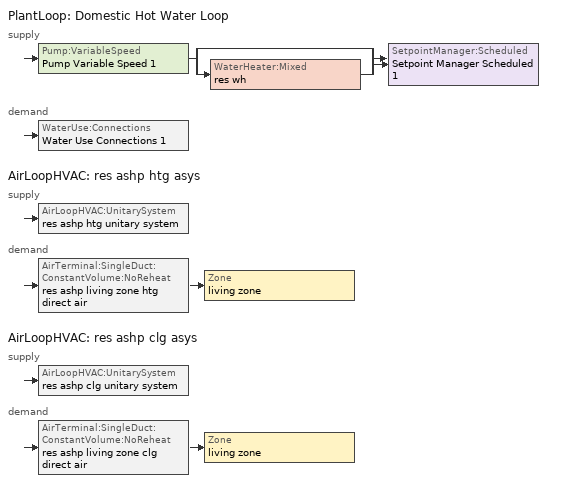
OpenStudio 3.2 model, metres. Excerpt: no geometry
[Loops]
PlantLoop 'Domestic Hot Water Loop'
 supply: Pump:VariableSpeed 'Pump Variable Speed 1' > split
  | bypass
  | WaterHeater:Mixed 'res wh'
  join > SetpointManager:Scheduled 'Setpoint Manager Scheduled 1'
 demand: WaterUse:Connections 'Water Use Connections 1'
AirLoopHVAC 'res ashp htg asys'
 supply: AirLoopHVAC:UnitarySystem 'res ashp htg unitary system'
 demand: AirTerminal:SingleDuct:ConstantVolume:NoReheat 'res ashp living zone htg direct air' > Zone 'living zone'
AirLoopHVAC 'res ashp clg asys'
 supply: AirLoopHVAC:UnitarySystem 'res ashp clg unitary system'
 demand: AirTerminal:SingleDuct:ConstantVolume:NoReheat 'res ashp living zone clg direct air' > Zone 'living zone'
[Sizing:Zone]
living zone: Zone Cooling Design Supply Air Temperature Input Method=SupplyAirTemperature; Zone Cooling Design Supply Air Temperature {C}=14; Zone Cooling Design Supply Air Temperature Difference {deltaC}=11.11; Zone Heating Design Supply Air Temperature Input Method=SupplyAirTemperature; Zone Heating Design Supply Air Temperature {C}=40; Zone Heating Design Supply Air Temperature Difference {deltaC}=11.11; Zone Cooling Design Supply Air Humidity Ratio {kg-H2O/kg-air}=0.0085; Zone Heating Design Supply Air Humidity Ratio {kg-H2O/kg-air}=0.008; Cooling Design Air Flow Method=DesignDay; Heating Design Air Flow Method=DesignDay; Account for Dedicated Outdoor Air System=No; Dedicated Outdoor Air System Control Strategy=NeutralSupplyAir; Dedicated Outdoor Air Low Setpoint Temperature for Design {C}=autosize; Dedicated Outdoor Air High Setpoint Temperature for Design {C}=autosize
[Zone equipment]
living zone: res ashp living zone htg direct air, res ashp living zone clg direct air
[PlantLoop]
Domestic Hot Water Loop: Glycol Concentration=0; Maximum Loop Flow Rate {m3/s}=0.01; Plant Loop Volume {m3}=0.003; Load Distribution Scheme=Optimal
[Sizing:Plant]
Domestic Hot Water Loop: Loop Type=Heating; Design Loop Exit Temperature {C}=52.6667; Loop Design Temperature Difference {deltaC}=5.55556; Sizing Option=NonCoincident; Zone Timesteps in Averaging Window=1; Coincident Sizing Factor Mode=None
[Pump:VariableSpeed]
Pump Variable Speed 1: Rated Flow Rate {m3/s}=0.01; Rated Pump Head {Pa}=1; Rated Power Consumption {W}=0; Motor Efficiency=1; Fraction of Motor Inefficiencies to Fluid Stream=0; Coefficient 1 of the Part Load Performance Curve=0; Coefficient 2 of the Part Load Performance Curve=1; Coefficient 3 of the Part Load Performance Curve=0; Coefficient 4 of the Part Load Performance Curve=0; Pump Control Type=Intermittent; Skin Loss Radiative Fraction=0.5; Design Power Sizing Method=PowerPerFlowPerPressure; Design Electric Power per Unit Flow Rate {W/(m3/s)}=348701.1; Design Shaft Power per Unit Flow Rate per Unit Head {W-s/m3-Pa}=1.28205; Design Minimum Flow Rate Fraction=0
[SetpointManager:Scheduled]
Setpoint Manager Scheduled 1: Control Variable=Temperature; Schedule=dhw temp
[WaterHeater:Mixed]
res wh: Tank Volume {m3}=0.143846; Setpoint Temperature Schedule=WH Setpoint Temp; Deadband Temperature Difference {deltaC}=2; Maximum Temperature Limit {C}=99; Heater Control Type=Cycle; Heater Maximum Capacity {W}=11722.8; Heater Minimum Capacity {W}=0; Heater Fuel Type=NaturalGas; Heater Thermal Efficiency=0.773298; Off Cycle Parasitic Fuel Consumption Rate {W}=0; Off Cycle Parasitic Fuel Type=Electricity; Off Cycle Parasitic Heat Fraction to Tank=0; On Cycle Parasitic Fuel Consumption Rate {W}=0; On Cycle Parasitic Fuel Type=Electricity; On Cycle Parasitic Heat Fraction to Tank=0; Ambient Temperature Indicator=ThermalZone; Ambient Temperature Thermal Zone=living zone; Off Cycle Loss Coefficient to Ambient Temperature {W/K}=4.15693; Off Cycle Loss Fraction to Thermal Zone=0.64; On Cycle Loss Coefficient to Ambient Temperature {W/K}=4.15693; On Cycle Loss Fraction to Thermal Zone=1; Use Side Effectiveness=1; Source Side Effectiveness=1; Use Side Design Flow Rate {m3/s}=autosize; Source Side Design Flow Rate {m3/s}=autosize; Indirect Water Heating Recovery Time {hr}=1.5; Source Side Flow Control Mode=IndirectHeatPrimarySetpoint
[WaterHeater:Sizing]
res wh: Design Mode=PeakDraw; Time Storage Can Meet Peak Draw {hr}=0.538503; Time for Tank Recovery {hr}=0; Nominal Tank Volume for Autosizing Plant Connections {m3}=1
[WaterUse:Connections]
Water Use Connections 1: Drain Water Heat Exchanger Type=None; Drain Water Heat Exchanger Destination=Plant; Water Use Equipment Name 1=res shower; Water Use Equipment Name 2=res sink; Water Use Equipment Name 3=res bath; Water Use Equipment Name 4=res shower dist; Water Use Equipment Name 5=res sink dist; Water Use Equipment Name 6=res bath dist; Water Use Equipment Name 7=res cw; Water Use Equipment Name 8=res dw
[WaterUse:Equipment:Definition]
Name | Peak Flow Rate {m3/s} | Target Temperature Schedule
res shower | 0.0176332 | fixtures temperature schedule
res sink | 0.0157378 | fixtures temperature schedule
res bath | 0.00441644 | fixtures temperature schedule
res shower dist; res sink dist; res bath dist | 0 | fixtures temperature schedule
res cw | 0.00629939 | res cw temperature schedule
res dw | 0.00104011 | res dw temperature schedule
[OtherEquipment:Definition] Design Level Calculation Method=EquipmentLevel; Fraction Radiant=0; Fraction Lost=0
Name | Design Level {W} | Fraction Latent
res shower | 507081 | 0.487197
res sink | 158036 | 0.312221
res bath | 65146.3 | 0
[Coil:Heating:DX:SingleSpeed]
res ashp htg coil: Availability Schedule=Always On Discrete; Rated Total Heating Capacity {W}=12320.9; Rated COP {W/W}=3.33368; Rated Air Flow Rate {m3/s}=0.635078; Rated Supply Fan Power Per Volume Flow Rate {W/(m3/s)}=773.391; Total Heating Capacity Function of Temperature Curve=HP_Heat-Cap-fT1; Total Heating Capacity Function of Flow Fraction Curve=HP_Heat-CAP-fFF1; Energy Input Ratio Function of Temperature Curve=HP_Heat-EIR-fT1; Energy Input Ratio Function of Flow Fraction Curve=HP_Heat-EIR-fFF1; Part Load Fraction Correlation Curve=HP_Heat-PLF-fPLR1; Defrost Energy Input Ratio Function of Temperature Curve=DefrostEIR; Minimum Outdoor Dry-Bulb Temperature for Compressor Operation {C}=-17.7778; Maximum Outdoor Dry-Bulb Temperature for Defrost Operation {C}=4.44444; Crankcase Heater Capacity {W}=20; Maximum Outdoor Dry-Bulb Temperature for Crankcase Heater Operation {C}=12.7778; Defrost Strategy=ReverseCycle; Defrost Control=Timed; Defrost Time Period Fraction=0.166667; Resistive Defrost Heater Capacity {W}=2000
[Coil:Heating:Electric]
res ashp supp heater: Availability Schedule=Always On Discrete; Efficiency=1; Nominal Capacity {W}=17695.5
[Fan:OnOff] Availability Schedule=Always On Discrete; Fan Total Efficiency=0.75; Pressure Rise {Pa}=794.58; Maximum Flow Rate {m3/s}=0.82506; Motor Efficiency=1; Motor In Airstream Fraction=1
Name | Fan Power Ratio Function of Speed Ratio Curve | Fan Efficiency Ratio Function of Speed Ratio Curve
res ashp htg supply fan | Fan On Off Power Curve | Fan On Off Efficiency Curve
res ashp clg supply fan | Fan On Off Power Curve 1 | Fan On Off Efficiency Curve 1
[AirLoopHVAC:UnitarySystem] Control Type=Load; Controlling Zone or Thermostat Location=living zone; Dehumidification Control Type=None; Availability Schedule=Always On Discrete; Fan Placement=BlowThrough; Supply Air Fan Operating Mode Schedule=Always Off Discrete; DX Heating Coil Sizing Ratio=1; Use DOAS DX Cooling Coil=No; DOAS DX Cooling Coil Leaving Minimum Air Temperature {C}=2; Latent Load Control=SensibleOnlyLoadControl; Supply Air Flow Rate Method During Cooling Operation=SupplyAirFlowRate; Supply Air Flow Rate Method During Heating Operation=SupplyAirFlowRate; Supply Air Flow Rate When No Cooling or Heating is Required {m3/s}=0; Maximum Supply Air Temperature {C}=76.6667; Maximum Outdoor Dry-Bulb Temperature for Supplemental Heater Operation {C}=4.44444; Maximum Cycling Rate {cycles/hr}=2.5; Heat Pump Time Constant {s}=60; Fraction of On-Cycle Power Use=0.01; Heat Pump Fan Delay Time {s}=60; Ancilliary On-Cycle Electric Power {W}=0; Ancilliary Off-Cycle Electric Power {W}=0
Name | Supply Fan | Heating Coil | Supplemental Heating Coil | Supply Air Flow Rate During Cooling Operation {m3/s} | Supply Air Flow Rate During Heating Operation {m3/s} | Cooling Coil
res ashp htg unitary system | res ashp htg supply fan | res ashp htg coil | res ashp supp heater | 0 | 0.625833
res ashp clg unitary system | res ashp clg supply fan |  |  | 0.825055 | 0 | res ashp clg coil
[AirLoopHVAC] Availability Schedule=Always On Discrete; Design Supply Air Flow Rate {m3/s}=0.825055; Design Return Air Flow Fraction of Supply Air Flow=1
res ashp htg asys; res ashp clg asys
[Sizing:System] Type of Load to Size On=Sensible; Design Outdoor Air Flow Rate {m3/s}=Autosize; Central Heating Maximum System Air Flow Ratio=0.3; Preheat Design Temperature {C}=7; Preheat Design Humidity Ratio {kg-H2O/kg-Air}=0.008; Precool Design Temperature {C}=12.8; Precool Design Humidity Ratio {kg-H2O/kg-Air}=0.008; Central Cooling Design Supply Air Temperature {C}=12.8; Central Heating Design Supply Air Temperature {C}=16.7; Sizing Option=NonCoincident; 100% Outdoor Air in Cooling=Yes; 100% Outdoor Air in Heating=Yes; Central Cooling Design Supply Air Humidity Ratio {kg-H2O/kg-Air}=0.0085; Central Heating Design Supply Air Humidity Ratio {kg-H2O/kg-Air}=0.008; Cooling Design Air Flow Method=DesignDay; Cooling Design Air Flow Rate {m3/s}=0; Heating Design Air Flow Method=DesignDay; Heating Design Air Flow Rate {m3/s}=0; System Outdoor Air Method=ZoneSum; Zone Maximum Outdoor Air Fraction=1; Cooling Supply Air Flow Rate Per Floor Area {m3/s-m2}=0.00996765; Cooling Fraction of Autosized Cooling Supply Air Flow Rate=1; Cooling Supply Air Flow Rate Per Unit Cooling Capacity {m3/s-W}=3.94755e-05; Heating Supply Air Flow Rate Per Floor Area {m3/s-m2}=0.00996765; Heating Fraction of Autosized Heating Supply Air Flow Rate=1; Heating Fraction of Autosized Cooling Supply Air Flow Rate=1; Heating Supply Air Flow Rate Per Unit Heating Capacity {m3/s-W}=3.15882e-05; Cooling Design Capacity Method=CoolingDesignCapacity; Cooling Design Capacity {W}=autosize; Cooling Design Capacity Per Floor Area {W/m2}=234.7; Fraction of Autosized Cooling Design Capacity=1; Heating Design Capacity Method=HeatingDesignCapacity; Heating Design Capacity {W}=autosize; Heating Design Capacity Per Floor Area {W/m2}=157; Fraction of Autosized Heating Design Capacity=1; Central Cooling Capacity Control Method=OnOff
res ashp htg asys; res ashp clg asys
[AirTerminal:SingleDuct:ConstantVolume:NoReheat] Availability Schedule=Always On Discrete; Maximum Air Flow Rate {m3/s}=0.825055
res ashp living zone htg direct air; res ashp living zone clg direct air
[Coil:Cooling:DX:SingleSpeed]
res ashp clg coil: Availability Schedule=Always On Discrete; Rated Total Cooling Capacity {W}=12320.9; Rated Sensible Heat Ratio=0.740612; Rated COP {W/W}=4.07538; Rated Air Flow Rate {m3/s}=0.651777; Rated Evaporator Fan Power Per Volume Flow Rate {W/(m3/s)}=773.391; Total Cooling Capacity Function of Temperature Curve=Cool-Cap-fT1; Total Cooling Capacity Function of Flow Fraction Curve=Cool-Cap-fFF1; Energy Input Ratio Function of Temperature Curve=Cool-EIR-fT1; Energy Input Ratio Function of Flow Fraction Curve=Cool-EIR-fFF1; Part Load Fraction Correlation Curve=Cool-PLF-fPLR1; Minimum Outdoor Dry-Bulb Temperature for Compressor Operation {C}=-25; Nominal Time for Condensate Removal to Begin {s}=1000; Ratio of Initial Moisture Evaporation Rate and Steady State Latent Capacity=1.5; Maximum Cycling Rate {cycles/hr}=3; Latent Capacity Time Constant {s}=45; Condenser Type=AirCooled; Evaporative Condenser Effectiveness=0; Evaporative Condenser Air Flow Rate {m3/s}=Autosize; Evaporative Condenser Pump Rated Power Consumption {W}=Autosize; Crankcase Heater Capacity {W}=0; Maximum Outdoor Dry-Bulb Temperature for Crankcase Heater Operation {C}=0; Basin Heater Capacity {W/K}=0; Basin Heater Setpoint Temperature {C}=10
[ElectricEquipment:Definition] Design Level Calculation Method=EquipmentLevel
Name | Design Level {W} | Fraction Latent | Fraction Radiant | Fraction Lost
res cw | 70491.5 | 0 | 0.48 | 0.2
res dw | 136388 | 0.15 | 0.36 | 0.25
[EnergyManagementSystem:Sensor]
Name | Output Variable or Output Meter Index Key | Output Variable or Output Meter
res_af_1_tin_s | living zone | Zone Mean Air Temperature
res_af_1_tt_s | living zone | Zone Outdoor Air Drybulb Temperature
res_ds_res_ashp_clg_asys_fan_rtf_s | res ashp clg supply fan | Fan Runtime Fraction
res_ds_res_ashp_htg_asys_fan_rtf_s | res ashp htg supply fan | Fan Runtime Fraction
res_ds_res_ashp_clg_asys_win_s; res_ds_res_ashp_htg_asys_win_s | living zone | Zone Mean Air Humidity Ratio
[ElectricLoadCenter:Distribution]
res photovoltaics elec load center dist: Inverter=res photovoltaics inverter
[ElectricLoadCenter:Inverter:PVWatts]
res photovoltaics inverter: Inverter Efficiency=0.96
[Schedule:Constant]
Name | Value
dhw temp; WH Setpoint Temp | 52.6667
fixtures temperature schedule | 43.3333
Always On Discrete | 1
Always Off Discrete | 0
res cw temperature schedule; res dw temperature schedule | 52.666
[Curve:Biquadratic]
Name | Coefficient1 Constant | Coefficient2 x | Coefficient3 x**2 | Coefficient4 y | Coefficient5 y**2 | Coefficient6 x*y | Minimum Value of x | Maximum Value of x | Minimum Value of y | Maximum Value of y
DefrostEIR | 0.1528 | 0 | 0 | 0 | 0 | 0 | -100 | 100 | -100 | 100
HP_Heat-Cap-fT1 | 0.878144 | -0.00291486 | -3.3372e-05 | 0.0223867 | 0.000163944 | -2.187e-05 | -100 | 100 | -100 | 100
HP_Heat-EIR-fT1 | 0.716518 | 0.0102759 | 0.000460734 | -0.00648037 | 0.000456354 | -0.00069764 | -100 | 100 | -100 | 100
Cool-Cap-fT1 | 1.55736 | -0.0744482 | 0.0030986 | 0.00145958 | -4.1148e-05 | -0.000426714 | 13.88 | 23.88 | 18.33 | 51.66
Cool-EIR-fT1 | -0.350448 | 0.11681 | -0.00339951 | -0.00122609 | 0.000600809 | -0.000466884 | 13.88 | 23.88 | 18.33 | 51.66
[Curve:Quadratic] Minimum Value of x=0
Name | Coefficient1 Constant | Coefficient2 x | Coefficient3 x**2 | Maximum Value of x | Minimum Curve Output | Maximum Curve Output
HP_Heat-PLF-fPLR1 | 0.89 | 0.11 | 0 | 1 | 0.7 | 1
HP_Heat-CAP-fFF1 | 0.694045 | 0.474208 | -0.168253 | 2 | 0 | 2
HP_Heat-EIR-fFF1 | 2.18542 | -1.94283 | 0.757409 | 2 | 0 | 2
Cool-PLF-fPLR1 | 0.93 | 0.07 | 0 | 1 | 0.7 | 1
Cool-Cap-fFF1 | 0.718664 | 0.417974 | -0.136638 | 2 | 0 | 2
Cool-EIR-fFF1 | 1.14349 | -0.13944 | -0.00404779 | 2 | 0 | 2
[Curve:Exponent] Coefficient1 Constant=1; Coefficient2 Constant=0; Coefficient3 Constant=0; Minimum Value of x=0; Maximum Value of x=1
Fan On Off Power Curve; Fan On Off Power Curve 1
[Curve:Cubic] Coefficient1 Constant=1; Coefficient2 x=0; Coefficient3 x**2=0; Coefficient4 x**3=0; Minimum Value of x=0; Maximum Value of x=1
Fan On Off Efficiency Curve; Fan On Off Efficiency Curve 1
